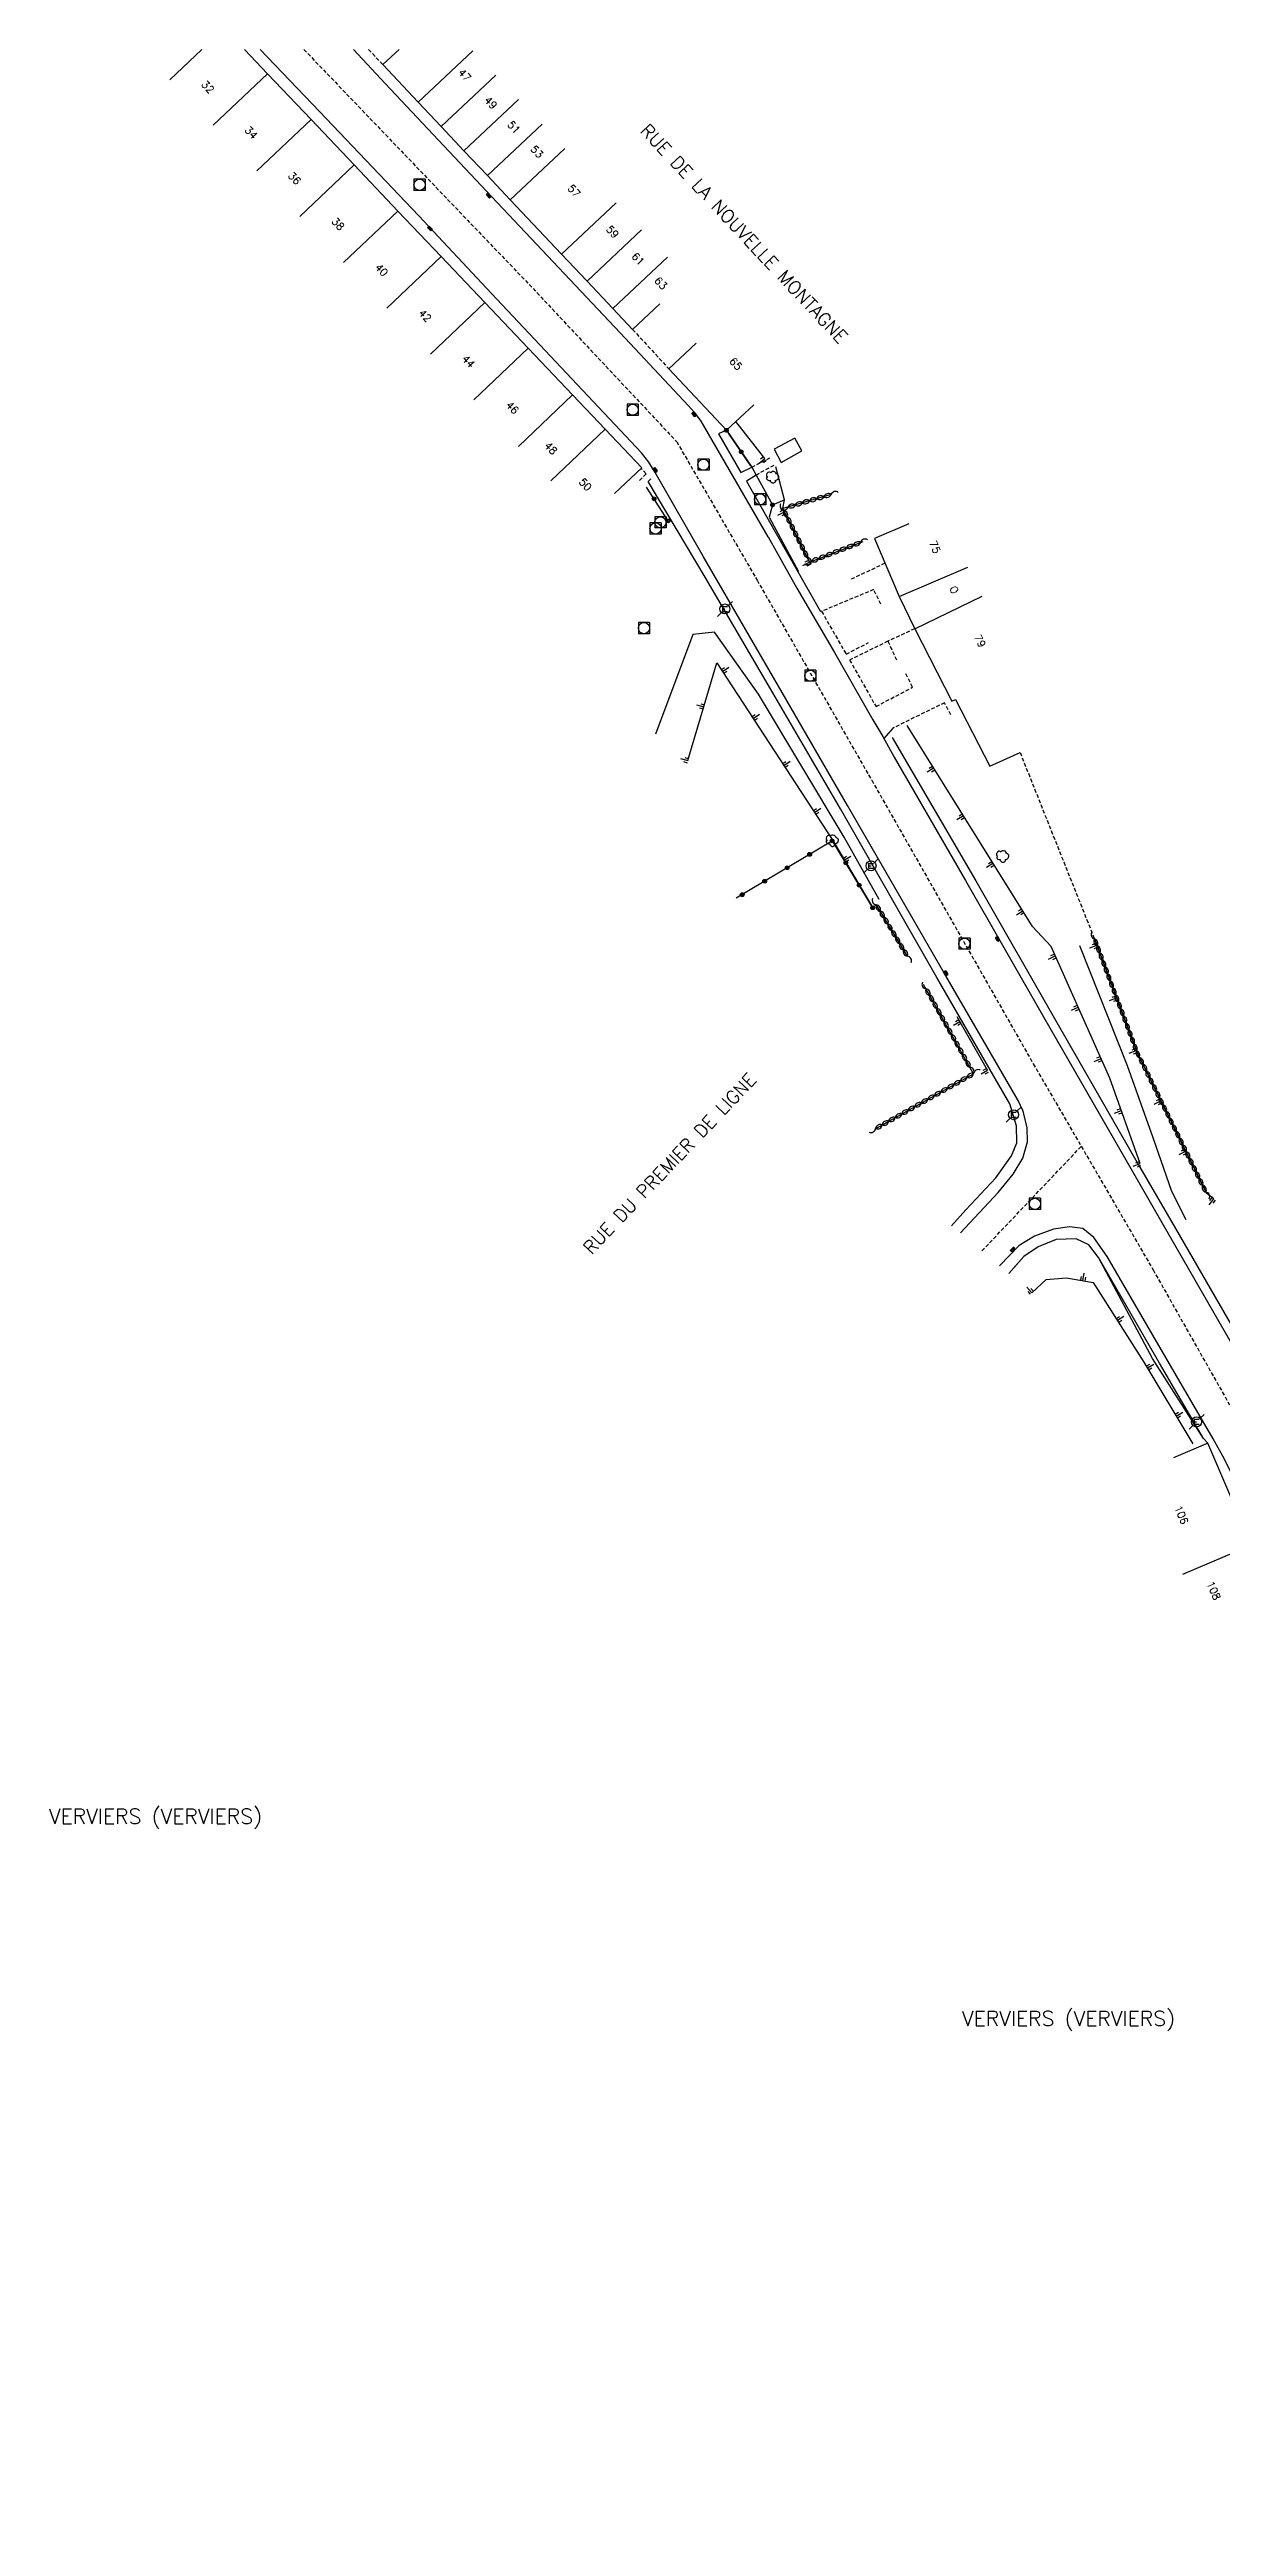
# Model space of a CAD drawing. Header units: millimetres. Extents: x 257000 to 258000, y 143000 to 144000.
# Drawn here: x 257014.7 to 257171.3, y 143669 to 144000 of the extents above; entities that cross this region are included whole.
import ezdxf
from ezdxf.enums import TextEntityAlignment as Align

# ---------------------------------------------------------------- set-up
doc = ezdxf.new("R2010")
doc.units = ezdxf.units.MM
doc.linetypes.add('DASHED', pattern=[0.75, 0.5, -0.25])
doc.layers.get('0').update_dxf_attribs({"linetype": 'CONTINUOUS'})
for name, color, linetype in [('W0001', 6, 'DASHED'), ('W0008', 7, 'CONTINUOUS'), ('W0100', 7, 'CONTINUOUS'), ('W0112', 1, 'DASHED'), ('W0211', 2, 'CONTINUOUS'), ('W0300', 7, 'CONTINUOUS'), ('W0310', 3, 'CONTINUOUS'), ('W0322', 7, 'CONTINUOUS'), ('W0400', 7, 'CONTINUOUS'), ('W0420', 7, 'CONTINUOUS'), ('W0471', 7, 'CONTINUOUS'), ('W0980', 7, 'CONTINUOUS'), ('W0989', 7, 'CONTINUOUS'), ('W0991', 7, 'CONTINUOUS'), ('W1102', 7, 'CONTINUOUS')]:
    doc.layers.add(name, color=color, linetype=linetype)
doc.styles.get("Standard").update_dxf_attribs({"font": 'romans.shx', "width": 0.85})

# ---------------------------------------------------------------- blocks, each defined once
blk = doc.blocks.new('t310o')
at = {"color": 0, "linetype": 'Continuous'}
for centre, start, end in [((-0.5, 0.38), 216.8699, 323.1304), ((0.5, -0.37), 36.8699, 143.1303)]:
    blk.add_arc(centre, 0.625, start, end, dxfattribs=at)
blk = doc.blocks.new('T420')
for p, q in [((0.75, 0.75), (-0.75, 0.75)), ((-0.75, 0.75), (-0.75, -0.75)), ((0.75, 0.75), (0.75, -0.75)), ((0.75, -0.75), (-0.75, -0.75))]:
    blk.add_line(p, q)
blk.add_ellipse((0, 0), major_axis=(-0.53, 0.53), ratio=1, start_param=3.926991, end_param=10.210176)
blk = doc.blocks.new('T400')
for p, q in [((-0.15, 0.3), (0.15, 0.3)), ((-0.15, -0.25), (-0.15, 0.3)), ((-0.15, 0.15), (0.15, 0.15)), ((-0.15, 0), (0.15, 0)), ((0.15, 0.3), (0.15, -0.25)), ((-0.15, -0.15), (0.15, -0.15)), ((-0.15, -0.25), (-0.15, -0.3)), ((-0.15, -0.3), (0.15, -0.3)), ((0.15, -0.3), (0.15, -0.25))]:
    blk.add_line(p, q)
blk = doc.blocks.new('T471')
for p, q in [((-0.333334, 0.333334), (-0.333334, -0.333334)), ((-0.333334, 0.333334), (0.333334, 0.333334)), ((-0.333334, 0), (0, 0)), ((0.500001, 0.500001), (1.000002, 1.000002)), ((-0.500001, -0.500001), (-1.000002, -1.000002)), ((-0.333334, -0.333334), (0.333334, -0.333334))]:
    blk.add_line(p, q)
blk.add_ellipse((0, 0), major_axis=(0.471405, 0.471405), ratio=1, start_param=5.4977871438, end_param=11.780972451)
blk = doc.blocks.new('T300')
for p, q in [((-0.8, 0.51), (-0.86, 0.34)), ((-0.86, 0.34), (-0.86, 0.17)), ((-0.86, 0.17), (-0.74, 0.06)), ((-0.69, 0.63), (-0.8, 0.51)), ((-0.8, -0.06), (-0.74, 0.06)), ((-0.74, 0.06), (-0.69, 0.11)), ((-0.57, 0.69), (-0.69, 0.63)), ((-0.46, 0.69), (-0.57, 0.69)), ((-0.29, 0.63), (-0.46, 0.69)), ((-0.29, 0.63), (-0.17, 0.74)), ((-0.23, 0.57), (-0.29, 0.63)), ((-0.17, 0.74), (-0.06, 0.8)), ((-0.06, 0.8), (0.06, 0.8)), ((0.06, 0.8), (0.23, 0.74)), ((0.23, 0.74), (0.34, 0.63)), ((0.34, 0.63), (0.4, 0.51)), ((0.46, 0.46), (0.34, 0.46)), ((0.4, 0.51), (0.4, 0.46)), ((0.57, 0.4), (0.46, 0.46)), ((0.57, 0.4), (0.69, 0.29)), ((0.69, 0.29), (0.74, 0.17)), ((0.74, 0.06), (0.69, -0.17)), ((0.74, 0.17), (0.74, 0.06)), ((-0.8, -0.17), (-0.8, -0.06)), ((-0.8, -0.23), (-0.8, -0.17)), ((-0.74, -0.34), (-0.8, -0.23)), ((-0.69, -0.4), (-0.74, -0.34)), ((-0.51, -0.46), (-0.69, -0.4)), ((-0.4, -0.46), (-0.51, -0.46)), ((-0.4, -0.46), (-0.34, -0.46)), ((-0.34, -0.46), (-0.34, -0.4)), ((-0.34, -0.51), (-0.34, -0.46)), ((-0.29, -0.63), (-0.34, -0.51)), ((-0.17, -0.74), (-0.29, -0.63)), ((-0.06, -0.8), (-0.17, -0.74)), ((0.06, -0.8), (-0.06, -0.8)), ((0.17, -0.74), (0.06, -0.8)), ((0.23, -0.69), (0.17, -0.74)), ((0.29, -0.46), (0.23, -0.46)), ((0.29, -0.63), (0.23, -0.69)), ((0.46, -0.4), (0.29, -0.46)), ((0.34, -0.51), (0.29, -0.63)), ((0.34, -0.51), (0.34, -0.46)), ((0.57, -0.34), (0.46, -0.4)), ((0.63, -0.29), (0.57, -0.34)), ((0.69, -0.17), (0.63, -0.29))]:
    blk.add_line(p, q)
blk = doc.blocks.new('t322o')
at = {"color": 0, "linetype": 'Continuous'}
for radius in [0.25, 0.15]:
    blk.add_circle((0, 0), radius, dxfattribs=at)
blk = doc.blocks.new('t211o')
at = {"color": 0, "linetype": 'Continuous'}
for p, q in [((-0.29, 0.5), (-0.29, 0)), ((0, 1), (0, 0)), ((0.29, 0.5), (0.29, 0))]:
    blk.add_line(p, q, dxfattribs=at)

msp = doc.modelspace()

# ---------------------------------------------------------------- linework, layer by layer
at = {"layer": 'W0001'}
msp.add_line((257139.28, 143839.43), (257152.56, 143853.41), dxfattribs=at)
msp.add_lwpolyline([(257048.72, 144000), (257079.32, 143968.06), (257098.51, 143947.58), (257109.25, 143929.08), (257124.56, 143902.33), (257146.14, 143864.44), (257162.15, 143836.9), (257178.76, 143807.56), (257195.77, 143767.29), (257211.48, 143730.99), (257222.12, 143705.24), (257225.2, 143698.47), (257231.86, 143688.03), (257242.01, 143676.1), (257261.9, 143656.21), (257280.69, 143641.69), (257306.45, 143620.01), (257338.96, 143603.11), (257381.92, 143581.43), (257428.16, 143557.76), (257467.54, 143536.58), (257519.33, 143507.08)], dxfattribs=at)
at = {"layer": 'W0008'}
msp.add_line((257127.44, 143909.33), (257126.18, 143907.94), dxfattribs=at)
for points in [[(257094.91, 143944.61), (257094.77, 143944.83), (257093.83, 143946.09), (257073.78, 143967.41), (257064.05, 143977.77), (257050.78, 143991.7), (257042.89, 144000)], [(257055.33, 144000), (257059.58, 143995.48), (257073.82, 143980.32), (257090.97, 143962.13), (257100.09, 143952.38), (257100.83, 143951.55), (257101.75, 143950.35), (257110.7, 143934.88), (257110.71, 143934.88), (257114.58, 143928.01), (257119.58, 143919.4), (257124.7, 143910.43), (257126.03, 143908.19), (257127.58, 143905.44)], [(257105.15, 143949.11), (257104.09, 143948.64), (257107.07, 143943.47), (257108.53, 143944.19), (257109.12, 143943.12), (257107.83, 143942.29), (257111.67, 143935.52), (257114.76, 143930.05), (257117.73, 143924.9)], [(257144.73, 143858.21), (257144.13, 143859.52), (257134.17, 143876.72), (257121.34, 143898.97), (257112.12, 143914.91), (257102.07, 143932.22), (257095.63, 143943.45), (257094.91, 143944.61)], [(257142.99, 143859.08), (257142.72, 143859.63), (257133.28, 143875.96), (257120.41, 143898.5), (257111.02, 143914.54), (257102.32, 143929.49), (257094.7, 143942.28), (257095.04, 143942.64)], [(257127.28, 143908.04), (257138.48, 143888.89), (257149.31, 143869.94), (257160.36, 143850.64), (257165.16, 143842.42), (257177.86, 143820.39), (257183.77, 143809.72), (257184.71, 143807.54), (257189.78, 143795.67), (257196.63, 143779.58)], [(257127.58, 143905.44), (257137.1, 143888.96), (257147.52, 143870.74), (257159.34, 143850.13), (257164.32, 143841.46), (257176.87, 143819.71), (257182.43, 143809.73), (257185.45, 143802.9), (257189.33, 143793.69), (257196.48, 143776.89)], [(257135.24, 143842.8), (257137.12, 143844.92), (257141.16, 143849.18), (257143.25, 143852.15), (257143.94, 143853.88), (257143.89, 143856.14), (257142.99, 143859.08)], [(257136.4, 143841.83), (257141.44, 143847.26), (257143.46, 143849.68), (257144.74, 143851.85), (257145.35, 143854.01), (257145.33, 143855.88), (257144.85, 143857.92), (257144.73, 143858.21)], [(257197.11, 143752.76), (257195.98, 143755.32), (257188.17, 143773.92), (257179.53, 143794.06), (257173.43, 143808.03), (257171.68, 143811.62), (257170.18, 143814.31), (257162.1, 143828.18), (257156.02, 143838.7), (257154.25, 143841.24), (257152.76, 143842.41), (257150.96, 143842.67), (257148.83, 143842.35), (257146.29, 143841.39), (257144.24, 143840.16), (257141.65, 143837.44)], [(257169.46, 143813.72), (257168.86, 143814.35), (257162.98, 143824.45), (257154.84, 143838.55), (257153.56, 143840.24), (257151.87, 143841.06), (257149.18, 143840.97), (257146.8, 143840), (257144.88, 143838.7), (257142.87, 143836.42)]]:
    msp.add_lwpolyline(points, dxfattribs=at)
at = {"layer": 'W0100'}
for points in [[(257090.22, 143940.67), (257093.84, 143944.11), (257088.96, 143949.25), (257084.61, 143953.83), (257078.68, 143960.09), (257072.88, 143966.19), (257067.07, 143972.32), (257061.27, 143978.42), (257055.43, 143984.57), (257049.67, 143990.65), (257043.85, 143996.77), (257040.79, 144000)], [(257061.42, 144000), (257059.27, 143997.98), (257063.99, 143992.97), (257067.07, 143989.7), (257070.1, 143986.48), (257073.24, 143983.15), (257076.29, 143979.92), (257083.14, 143972.65), (257086.55, 143969.03), (257089.99, 143965.38), (257092.63, 143962.58), (257096.27, 143966.01)], [(257101.12, 143960.75), (257097.46, 143957.33), (257105.15, 143949.11), (257108.8, 143952.52)], [(257111.51, 143946.58), (257112.45, 143944.82), (257115.23, 143946.36), (257114.3, 143948.08), (257111.51, 143946.58)], [(257129.51, 143936.6), (257124.92, 143934.63), (257128.23, 143926.89), (257130.3, 143922.59), (257135.28, 143912.9), (257135.76, 143913.15), (257140.34, 143904.22), (257144.37, 143906.05)], [(257173.51, 143791.51), (257178.1, 143793.47), (257175.27, 143800.1), (257169.46, 143813.72), (257164.86, 143811.76)]]:
    msp.add_lwpolyline(points, dxfattribs=at)
at = {"layer": 'W0112'}
for p, q in [((257057.36, 144000), (257059.27, 143997.98)), ((257092.63, 143962.58), (257097.46, 143957.33)), ((257108.53, 143944.19), (257110.97, 143945.42)), ((257111.48, 143944.42), (257109.12, 143943.12)), ((257126.33, 143931.33), (257121.82, 143929.2)), ((257126.72, 143920.92), (257127.95, 143918.25)), ((257144.37, 143906.05), (257154.32, 143881.13))]:
    msp.add_line(p, q, dxfattribs=at)
for points in [[(257093.55, 143942.41), (257094.42, 143943.31), (257093.75, 143944.02)], [(257125.78, 143925.87), (257124.82, 143927.82), (257117.86, 143924.92), (257121.14, 143919.2), (257124.14, 143920.73)], [(257130.3, 143922.59), (257126.72, 143920.92), (257121.61, 143918.4), (257125.14, 143912.19), (257130.03, 143914.76), (257129.04, 143916.75)], [(257135.12, 143911.09), (257134.29, 143912.7), (257127.44, 143909.33)]]:
    msp.add_lwpolyline(points, dxfattribs=at)
at = {"layer": 'W0211'}
for p, q in [((257110.3, 143945.36), (257106.39, 143950.27)), ((257105.39, 143948.74), (257108.35, 143944.36)), ((257140.03, 143863.58), (257135.98, 143870.74))]:
    msp.add_line(p, q, dxfattribs=at)
for points in [[(257109.12, 143943.12), (257111.3, 143939.14), (257110.88, 143937.52), (257114.77, 143930.25)], [(257116.27, 143931.49), (257112.7, 143938.66), (257112.92, 143939.8), (257111.76, 143944.21)], [(257125.55, 143886.38), (257120.89, 143894.75), (257109.46, 143913.85), (257103.56, 143922.14), (257100.68, 143921.8), (257095.67, 143908.49)], [(257099.98, 143904.96), (257103.88, 143918.01), (257119.37, 143894.27), (257124.69, 143885.3)], [(257127.28, 143908.04), (257138.48, 143888.89), (257149.31, 143869.94), (257160.36, 143850.64)], [(257160.43, 143851.11), (257156.39, 143862.51), (257148.52, 143880.1), (257146.02, 143882.81), (257129.31, 143909.64)], [(257152.32, 143880.23), (257158.67, 143864.22), (257162.1, 143854.6), (257164.59, 143847.41), (257166.51, 143843.63)], [(257170.26, 143846.39), (257169.26, 143847.17), (257160.01, 143865.95), (257154.32, 143881.13)], [(257168.86, 143814.35), (257162.06, 143825.05), (257154.84, 143838.55), (257153.56, 143840.24), (257151.87, 143841.06), (257149.18, 143840.97), (257146.8, 143840), (257144.88, 143838.7), (257143.47, 143837.1)], [(257145.95, 143833.85), (257147.87, 143835.6), (257150.56, 143835.84), (257154.16, 143835.21), (257160.92, 143824.55), (257167.45, 143813.64)]]:
    msp.add_lwpolyline(points, dxfattribs=at)
at = {"layer": 'W0310'}
for points in [[(257119.14, 143940.54), (257112.7, 143938.66), (257116.27, 143931.49), (257123.4, 143934.24)], [(257129.33, 143878.83), (257125.17, 143885.74), (257124.69, 143885.3)], [(257154.32, 143881.13), (257160.01, 143865.95), (257169.26, 143847.17)], [(257125.09, 143855.79), (257138.17, 143863.12), (257131.5, 143875.02)]]:
    msp.add_lwpolyline(points, dxfattribs=at)
at = {"layer": 'W0322'}
for p, q in [((257105.15, 143949.11), (257108.53, 143944.19)), ((257097.37, 143937), (257094.49, 143941.53)), ((257111.3, 143939.14), (257112.92, 143939.8))]:
    msp.add_line(p, q, dxfattribs=at)
msp.add_lwpolyline([(257124.69, 143885.3), (257119.33, 143894.26), (257106.45, 143886.56)], dxfattribs=at)
at = {"layer": 'W1102'}
for p, q in [((257035.08, 144000), (257030.83, 143995.97)), ((257063.99, 143992.97), (257071.26, 143999.83)), ((257043.85, 143996.77), (257036.6, 143989.89)), ((257067.07, 143989.7), (257074.34, 143996.56)), ((257070.1, 143986.48), (257077.38, 143993.34)), ((257049.67, 143990.65), (257042.41, 143983.77)), ((257073.24, 143983.15), (257080.52, 143990.01)), ((257076.29, 143979.92), (257083.57, 143986.78)), ((257055.43, 143984.57), (257048.18, 143977.69)), ((257083.14, 143972.65), (257090.42, 143979.51)), ((257061.27, 143978.42), (257054.02, 143971.54)), ((257086.55, 143969.03), (257093.83, 143975.89)), ((257067.07, 143972.32), (257059.81, 143965.43)), ((257089.99, 143965.38), (257097.27, 143972.24)), ((257072.88, 143966.19), (257065.63, 143959.3)), ((257078.68, 143960.09), (257071.42, 143953.2)), ((257084.61, 143953.83), (257077.36, 143946.95)), ((257088.96, 143949.25), (257081.71, 143942.37)), ((257128.23, 143926.89), (257137.42, 143930.83)), ((257130.3, 143922.59), (257139.31, 143926.94)), ((257175.27, 143800.1), (257166.08, 143796.17))]:
    msp.add_line(p, q, dxfattribs=at)

# ---------------------------------------------------------------- block references
at = {"layer": 'W0211'}
for p, rotation in [((257110.3, 143945.36), 128.523044009555), ((257112.93, 143938.2), 116.4914350548699), ((257116.27, 143931.49), 116.4914350548699), ((257104.64, 143916.85), 303.1248164073708), ((257102.13, 143912.15), 73.33542379598411), ((257108.74, 143910.56), 303.1248164073708), ((257099.98, 143904.96), 73.33542379598411), ((257112.84, 143904.28), 303.1248164073708), ((257132.83, 143903.98), 121.9204727430903), ((257116.94, 143898), 303.1248164073708), ((257136.8, 143897.62), 121.9204727430903), ((257120.92, 143891.65), 300.6574959278849), ((257140.76, 143891.25), 121.9204727430903), ((257144.73, 143884.89), 121.9204727430903), ((257154.64, 143880.28), 110.5436400452665), ((257149.08, 143878.85), 114.1203755916988), ((257157.27, 143873.25), 110.5436400452665), ((257136.34, 143870.11), 119.5098974358776), ((257152.14, 143872), 114.1203755916988), ((257140.03, 143863.58), 119.5098974358776), ((257155.21, 143865.16), 114.1203755916988), ((257159.9, 143866.23), 110.5436400452665), ((257157.93, 143858.18), 109.5030997071229), ((257163.19, 143859.49), 116.2321178389779), ((257160.43, 143851.11), 109.5030997071229), ((257166.51, 143852.76), 116.2321178389779), ((257170.26, 143846.39), 142.1767740398938), ((257145.95, 143833.85), 42.39673020633388), ((257152.73, 143835.46), 350.1355363885179), ((257157.4, 143830.11), 302.398808749398), ((257161.4, 143823.76), 300.8710324924348), ((257165.24, 143817.32), 300.8710324924348)]:
    msp.add_blockref('t211o', p, dxfattribs=dict(at, rotation=rotation))
at = {"layer": 'W0300'}
for p in [(257111.37, 143942.83), (257119.33, 143894.26), (257142.1, 143892.15)]:
    msp.add_blockref('T300', p, dxfattribs=at)
at = {"layer": 'W0310'}
for p, rotation in [((257115.3, 143939.42), 196.3080522866301), ((257116.26, 143939.7), 196.3080522866301), ((257117.22, 143939.98), 196.3080522866301), ((257118.18, 143940.26), 196.3080522866301), ((257119.14, 143940.54), 196.3080522866301), ((257112.83, 143938.39), 296.4914350548698), ((257113.38, 143938.85), 196.3080522866301), ((257113.28, 143937.5), 296.4914350548698), ((257113.73, 143936.6), 296.4914350548698), ((257114.34, 143939.14), 196.3080522866301), ((257114.17, 143935.71), 296.4914350548698), ((257114.62, 143934.81), 296.4914350548698), ((257115.07, 143933.92), 296.4914350548698), ((257115.51, 143933.02), 296.4914350548698), ((257115.96, 143932.13), 296.4914350548698), ((257119.34, 143932.68), 21.1409445666999), ((257120.27, 143933.04), 21.1409445666999), ((257121.21, 143933.4), 21.1409445666999), ((257122.14, 143933.76), 21.1409445666999), ((257123.07, 143934.12), 21.1409445666999), ((257116.54, 143931.6), 21.1409445666999), ((257117.48, 143931.96), 21.1409445666999), ((257118.41, 143932.32), 21.1409445666999), ((257125.2, 143885.68), 121.0807064213919), ((257125.71, 143884.83), 121.0807064213919), ((257126.23, 143883.97), 121.0807064213919), ((257126.75, 143883.11), 121.0807064213919), ((257127.26, 143882.26), 121.0807064213919), ((257127.78, 143881.4), 121.0807064213919), ((257128.3, 143880.54), 121.0807064213919), ((257128.81, 143879.69), 121.0807064213919), ((257154.32, 143881.13), 290.5436400452665), ((257154.67, 143880.2), 290.5436400452665), ((257155.02, 143879.26), 290.5436400452665), ((257129.33, 143878.83), 121.0807064213919), ((257155.37, 143878.32), 290.5436400452665), ((257155.72, 143877.39), 290.5436400452665), ((257156.07, 143876.45), 290.5436400452665), ((257131.82, 143874.46), 119.2740333241017), ((257132.31, 143873.59), 119.2740333241017), ((257132.8, 143872.72), 119.2740333241017), ((257156.42, 143875.51), 290.5436400452665), ((257156.77, 143874.58), 290.5436400452665), ((257157.13, 143873.64), 290.5436400452665), ((257157.48, 143872.7), 290.5436400452665), ((257133.29, 143871.84), 119.2740333241017), ((257133.77, 143870.97), 119.2740333241017), ((257134.26, 143870.1), 119.2740333241017), ((257134.75, 143869.23), 119.2740333241017), ((257157.83, 143871.77), 290.5436400452665), ((257158.18, 143870.83), 290.5436400452665), ((257158.53, 143869.89), 290.5436400452665), ((257135.24, 143868.35), 119.2740333241017), ((257135.73, 143867.48), 119.2740333241017), ((257136.22, 143866.61), 119.2740333241017), ((257158.88, 143868.96), 290.5436400452665), ((257159.23, 143868.02), 290.5436400452665), ((257159.58, 143867.09), 290.5436400452665), ((257159.93, 143866.15), 290.5436400452665), ((257136.71, 143865.74), 119.2740333241017), ((257137.2, 143864.86), 119.2740333241017), ((257137.69, 143863.99), 119.2740333241017), ((257138.17, 143863.12), 29.27348745483126), ((257160.36, 143865.24), 296.232117838978), ((257160.8, 143864.35), 296.232117838978), ((257161.24, 143863.45), 296.232117838978), ((257161.68, 143862.55), 296.232117838978), ((257132.07, 143859.7), 29.27348745483126), ((257132.94, 143860.19), 29.27348745483126), ((257133.81, 143860.68), 29.27348745483126), ((257134.68, 143861.17), 29.27348745483126), ((257135.56, 143861.65), 29.27348745483126), ((257136.43, 143862.14), 29.27348745483126), ((257137.3, 143862.63), 29.27348745483126), ((257162.12, 143861.66), 296.232117838978), ((257162.57, 143860.76), 296.232117838978), ((257163.01, 143859.86), 296.232117838978), ((257125.96, 143856.27), 29.27348745483126), ((257126.83, 143856.76), 29.27348745483126), ((257127.71, 143857.25), 29.27348745483126), ((257128.58, 143857.74), 29.27348745483126), ((257129.45, 143858.23), 29.27348745483126), ((257130.32, 143858.72), 29.27348745483126), ((257131.2, 143859.21), 29.27348745483126), ((257163.45, 143858.96), 296.232117838978), ((257163.89, 143858.07), 296.232117838978), ((257164.33, 143857.17), 296.232117838978), ((257164.78, 143856.27), 296.232117838978), ((257125.09, 143855.79), 29.27348745483126), ((257165.22, 143855.38), 296.232117838978), ((257165.66, 143854.48), 296.232117838978), ((257166.1, 143853.58), 296.232117838978), ((257166.54, 143852.69), 296.232117838978), ((257166.99, 143851.79), 296.232117838978), ((257167.43, 143850.89), 296.232117838978), ((257167.87, 143849.99), 296.232117838978), ((257168.31, 143849.1), 296.232117838978), ((257168.75, 143848.2), 296.232117838978), ((257169.2, 143847.3), 296.232117838978)]:
    msp.add_blockref('t310o', p, dxfattribs=dict(at, rotation=rotation))
at = {"layer": 'W0322'}
for p, rotation in [((257105.15, 143949.11), 304.4946707608642), ((257107.13, 143946.22), 304.4946707608642), ((257095.49, 143939.95), 122.372985080331), ((257097.37, 143937), 122.372985080331), ((257111.3, 143939.14), 22.09903144594992), ((257119.27, 143894.23), 210.8975974224586), ((257113.27, 143890.64), 210.8975974224586), ((257116.27, 143892.43), 210.8975974224586), ((257121.09, 143891.31), 120.8941017662578), ((257107.26, 143887.04), 210.8975974224586), ((257110.27, 143888.84), 210.8975974224586), ((257122.89, 143888.31), 120.8941017662578), ((257124.69, 143885.3), 120.8941017662578)]:
    msp.add_blockref('t322o', p, dxfattribs=dict(at, rotation=rotation))
at = {"layer": 'W0400'}
for p, rotation in [((257073.4, 143980.47), 43.0671282202842), ((257065.56, 143976.09), 43.5000286557031), ((257100.85, 143951.26), 37.99061574337873), ((257095.64, 143943.82), 31.40626754577065), ((257141.37, 143881.15), 29.59740213870263), ((257134.47, 143876.58), 29.63244031873207), ((257143.37, 143839.62), 136.2831652601081)]:
    msp.add_blockref('T400', p, dxfattribs=dict(at, rotation=rotation))
at = {"layer": 'W0420'}
for p in [(257064.17, 143981.93), (257092.63, 143951.86), (257102.09, 143944.51), (257109.66, 143939.88), (257095.69, 143935.99), (257096.34, 143936.81), (257094.14, 143922.67), (257116.36, 143916.31), (257136.94, 143880.5), (257146.36, 143845.72)]:
    msp.add_blockref('T420', p, dxfattribs=at)
at = {"layer": 'W0471'}
for p in [(257104.95, 143925.23), (257124.47, 143890.9), (257143.51, 143857.64), (257167.95, 143816.59)]:
    msp.add_blockref('T471', p, dxfattribs=at)

# ---------------------------------------------------------------- texts
at = {"layer": 'W0980'}
for p in [(257028.89, 143763.72), (257150.85, 143736.7)]:
    msp.add_text('VERVIERS (VERVIERS)', height=2, dxfattribs=at).set_placement(p, align=Align.MIDDLE)
at = {"layer": 'W0989'}
for s, rotation, p in [('RUE DE LA NOUVELLE MONTAGNE', 313.135, (257107.5, 143975.4)), ('RUE DU PREMIER DE LIGNE', 46.4814, (257097.57, 143851.11))]:
    msp.add_text(s, height=1.75, rotation=rotation, dxfattribs=at).set_placement(p, align=Align.MIDDLE)
at = {"layer": 'W0991'}
for s, rotation, p in [('47', 313.3124, (257070.19, 143996.59)), ('32', 313.5052, (257035.89, 143994.99)), ('49', 313.2981, (257073.68, 143992.89)), ('34', 313.5081, (257041.68, 143988.89)), ('51', 313.3169, (257076.77, 143989.62)), ('53', 313.3035, (257079.86, 143986.34)), ('36', 313.5106, (257047.47, 143982.79)), ('57', 313.312, (257084.81, 143981.09)), ('38', 313.5043, (257053.28, 143976.68)), ('59', 313.3067, (257089.94, 143975.64)), ('40', 313.5119, (257059.09, 143970.55)), ('61', 313.3098, (257093.36, 143972.01)), ('63', 313.3051, (257096.4, 143968.78)), ('42', 313.5044, (257064.9, 143964.44)), ('44', 313.5073, (257070.7, 143958.32)), ('65', 313.0524, (257106.42, 143958)), ('46', 313.5098, (257076.57, 143952.14)), ('48', 313.5059, (257081.71, 143946.72)), ('50', 313.5028, (257086.32, 143941.86)), ('75', 293.1736, (257133.01, 143933.51)), ('O', 295.7652, (257135.57, 143927.79)), ('79', 297.1812, (257139.02, 143920.95)), ('106', 293.1204, (257165.93, 143804.16)), ('108', 293.1213, (257170.25, 143794.04))]:
    msp.add_text(s, height=1, rotation=rotation, dxfattribs=at).set_placement(p, align=Align.MIDDLE)

doc.saveas('drawing.dxf')
